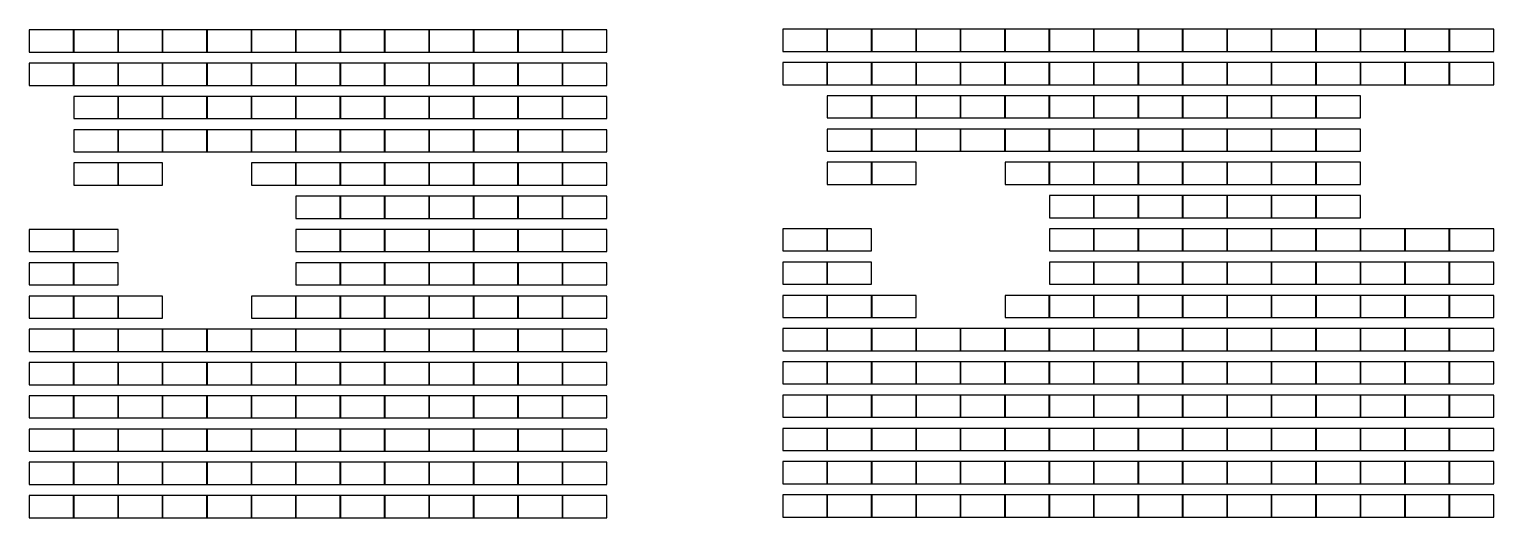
# Model space of a CAD drawing. Header units: inches. Extents: x 13940 to 21108, y 1125 to 4857.
# Drawn here: x 15955 to 18501, y 3161 to 4010 of the extents above; entities that cross this region are included whole.
import ezdxf

# ---------------------------------------------------------------- set-up
doc = ezdxf.new("R2010")
doc.units = ezdxf.units.IN
doc.header["$MEASUREMENT"] = 0
doc.layers.add('Panels', color=5, linetype='Continuous')

msp = doc.modelspace()

# ---------------------------------------------------------------- linework, layer by layer
at = {"layer": 'Panels', "color": 7, "true_color": 0xffffff, "elevation": -25.3}
for points in [[(15955, 3969.8), (16032, 3969.8), (16032, 4008.3), (15955, 4008.3)], [(16032.2, 3969.8), (16109.2, 3969.8), (16109.2, 4008.3), (16032.2, 4008.3)], [(16109.5, 3969.8), (16186.5, 3969.8), (16186.5, 4008.3), (16109.5, 4008.3)], [(16186.7, 3969.8), (16263.7, 3969.8), (16263.7, 4008.3), (16186.7, 4008.3)], [(16264, 3969.8), (16341, 3969.8), (16341, 4008.3), (16264, 4008.3)], [(16341.2, 3969.8), (16418.2, 3969.8), (16418.2, 4008.3), (16341.2, 4008.3)], [(16418.5, 3969.8), (16495.5, 3969.8), (16495.5, 4008.3), (16418.5, 4008.3)], [(16495.7, 3969.8), (16572.7, 3969.8), (16572.7, 4008.3), (16495.7, 4008.3)], [(16573, 3969.8), (16650, 3969.8), (16650, 4008.3), (16573, 4008.3)], [(16650.2, 3969.8), (16727.2, 3969.8), (16727.2, 4008.3), (16650.2, 4008.3)], [(16727.5, 3969.8), (16804.5, 3969.8), (16804.5, 4008.3), (16727.5, 4008.3)], [(16804.7, 3969.8), (16881.7, 3969.8), (16881.7, 4008.3), (16804.7, 4008.3)], [(16882, 3969.8), (16959, 3969.8), (16959, 4008.3), (16882, 4008.3)], [(17264.9, 3971), (17341.9, 3971), (17341.9, 4009.5), (17264.9, 4009.5)], [(17342.1, 3971), (17419.1, 3971), (17419.1, 4009.5), (17342.1, 4009.5)], [(17419.4, 3971), (17496.4, 3971), (17496.4, 4009.5), (17419.4, 4009.5)], [(17496.6, 3971), (17573.6, 3971), (17573.6, 4009.5), (17496.6, 4009.5)], [(17573.9, 3971), (17650.9, 3971), (17650.9, 4009.5), (17573.9, 4009.5)], [(17651.1, 3971), (17728.1, 3971), (17728.1, 4009.5), (17651.1, 4009.5)], [(17728.4, 3971), (17805.4, 3971), (17805.4, 4009.5), (17728.4, 4009.5)], [(17805.6, 3971), (17882.6, 3971), (17882.6, 4009.5), (17805.6, 4009.5)], [(17882.9, 3971), (17959.9, 3971), (17959.9, 4009.5), (17882.9, 4009.5)], [(17960.1, 3971), (18037.1, 3971), (18037.1, 4009.5), (17960.1, 4009.5)], [(18037.4, 3971), (18114.4, 3971), (18114.4, 4009.5), (18037.4, 4009.5)], [(18114.6, 3971), (18191.6, 3971), (18191.6, 4009.5), (18114.6, 4009.5)], [(18191.9, 3971), (18268.9, 3971), (18268.9, 4009.5), (18191.9, 4009.5)], [(18269.1, 3971), (18346.1, 3971), (18346.1, 4009.5), (18269.1, 4009.5)], [(18346.4, 3971), (18423.4, 3971), (18423.4, 4009.5), (18346.4, 4009.5)], [(18423.6, 3971), (18500.6, 3971), (18500.6, 4009.5), (18423.6, 4009.5)], [(15955, 3912), (16032, 3912), (16032, 3950.5), (15955, 3950.5)], [(16032.2, 3912), (16109.2, 3912), (16109.2, 3950.5), (16032.2, 3950.5)], [(16109.5, 3912), (16186.5, 3912), (16186.5, 3950.5), (16109.5, 3950.5)], [(16186.7, 3912), (16263.7, 3912), (16263.7, 3950.5), (16186.7, 3950.5)], [(16264, 3912), (16341, 3912), (16341, 3950.5), (16264, 3950.5)], [(16341.2, 3912), (16418.2, 3912), (16418.2, 3950.5), (16341.2, 3950.5)], [(16418.5, 3912), (16495.5, 3912), (16495.5, 3950.5), (16418.5, 3950.5)], [(16495.7, 3912), (16572.7, 3912), (16572.7, 3950.5), (16495.7, 3950.5)], [(16573, 3912), (16650, 3912), (16650, 3950.5), (16573, 3950.5)], [(16650.2, 3912), (16727.2, 3912), (16727.2, 3950.5), (16650.2, 3950.5)], [(16727.5, 3912), (16804.5, 3912), (16804.5, 3950.5), (16727.5, 3950.5)], [(16804.7, 3912), (16881.7, 3912), (16881.7, 3950.5), (16804.7, 3950.5)], [(16882, 3912), (16959, 3912), (16959, 3950.5), (16882, 3950.5)], [(17264.9, 3913.2), (17341.9, 3913.2), (17341.9, 3951.7), (17264.9, 3951.7)], [(17342.1, 3913.2), (17419.1, 3913.2), (17419.1, 3951.7), (17342.1, 3951.7)], [(17419.4, 3913.2), (17496.4, 3913.2), (17496.4, 3951.7), (17419.4, 3951.7)], [(17496.6, 3913.2), (17573.6, 3913.2), (17573.6, 3951.7), (17496.6, 3951.7)], [(17573.9, 3913.2), (17650.9, 3913.2), (17650.9, 3951.7), (17573.9, 3951.7)], [(17651.1, 3913.2), (17728.1, 3913.2), (17728.1, 3951.7), (17651.1, 3951.7)], [(17728.4, 3913.2), (17805.4, 3913.2), (17805.4, 3951.7), (17728.4, 3951.7)], [(17805.6, 3913.2), (17882.6, 3913.2), (17882.6, 3951.7), (17805.6, 3951.7)], [(17882.9, 3913.2), (17959.9, 3913.2), (17959.9, 3951.7), (17882.9, 3951.7)], [(17960.1, 3913.2), (18037.1, 3913.2), (18037.1, 3951.7), (17960.1, 3951.7)], [(18037.4, 3913.2), (18114.4, 3913.2), (18114.4, 3951.7), (18037.4, 3951.7)], [(18114.6, 3913.2), (18191.6, 3913.2), (18191.6, 3951.7), (18114.6, 3951.7)], [(18191.9, 3913.2), (18268.9, 3913.2), (18268.9, 3951.7), (18191.9, 3951.7)], [(18269.1, 3913.2), (18346.1, 3913.2), (18346.1, 3951.7), (18269.1, 3951.7)], [(18346.4, 3913.2), (18423.4, 3913.2), (18423.4, 3951.7), (18346.4, 3951.7)], [(18423.6, 3913.2), (18500.6, 3913.2), (18500.6, 3951.7), (18423.6, 3951.7)], [(16032.2, 3854.2), (16109.2, 3854.2), (16109.2, 3892.7), (16032.2, 3892.7)], [(16109.5, 3854.2), (16186.5, 3854.2), (16186.5, 3892.7), (16109.5, 3892.7)], [(16186.7, 3854.2), (16263.7, 3854.2), (16263.7, 3892.7), (16186.7, 3892.7)], [(16264, 3854.2), (16341, 3854.2), (16341, 3892.7), (16264, 3892.7)], [(16341.2, 3854.2), (16418.2, 3854.2), (16418.2, 3892.7), (16341.2, 3892.7)], [(16418.5, 3854.2), (16495.5, 3854.2), (16495.5, 3892.7), (16418.5, 3892.7)], [(16495.7, 3854.2), (16572.7, 3854.2), (16572.7, 3892.7), (16495.7, 3892.7)], [(16573, 3854.2), (16650, 3854.2), (16650, 3892.7), (16573, 3892.7)], [(16650.2, 3854.2), (16727.2, 3854.2), (16727.2, 3892.7), (16650.2, 3892.7)], [(16727.5, 3854.2), (16804.5, 3854.2), (16804.5, 3892.7), (16727.5, 3892.7)], [(16804.7, 3854.2), (16881.7, 3854.2), (16881.7, 3892.7), (16804.7, 3892.7)], [(16882, 3854.2), (16959, 3854.2), (16959, 3892.7), (16882, 3892.7)], [(17342.1, 3855.4), (17419.1, 3855.4), (17419.1, 3893.9), (17342.1, 3893.9)], [(17419.4, 3855.4), (17496.4, 3855.4), (17496.4, 3893.9), (17419.4, 3893.9)], [(17496.6, 3855.4), (17573.6, 3855.4), (17573.6, 3893.9), (17496.6, 3893.9)], [(17573.9, 3855.4), (17650.9, 3855.4), (17650.9, 3893.9), (17573.9, 3893.9)], [(17651.1, 3855.4), (17728.1, 3855.4), (17728.1, 3893.9), (17651.1, 3893.9)], [(17728.4, 3855.4), (17805.4, 3855.4), (17805.4, 3893.9), (17728.4, 3893.9)], [(17805.6, 3855.4), (17882.6, 3855.4), (17882.6, 3893.9), (17805.6, 3893.9)], [(17882.9, 3855.4), (17959.9, 3855.4), (17959.9, 3893.9), (17882.9, 3893.9)], [(17960.1, 3855.4), (18037.1, 3855.4), (18037.1, 3893.9), (17960.1, 3893.9)], [(18037.4, 3855.4), (18114.4, 3855.4), (18114.4, 3893.9), (18037.4, 3893.9)], [(18114.6, 3855.4), (18191.6, 3855.4), (18191.6, 3893.9), (18114.6, 3893.9)], [(18191.9, 3855.4), (18268.9, 3855.4), (18268.9, 3893.9), (18191.9, 3893.9)], [(16032.2, 3796.4), (16109.2, 3796.4), (16109.2, 3834.9), (16032.2, 3834.9)], [(16109.5, 3796.4), (16186.5, 3796.4), (16186.5, 3834.9), (16109.5, 3834.9)], [(16186.7, 3796.4), (16263.7, 3796.4), (16263.7, 3834.9), (16186.7, 3834.9)], [(16264, 3796.4), (16341, 3796.4), (16341, 3834.9), (16264, 3834.9)], [(16341.2, 3796.4), (16418.2, 3796.4), (16418.2, 3834.9), (16341.2, 3834.9)], [(16418.5, 3796.4), (16495.5, 3796.4), (16495.5, 3834.9), (16418.5, 3834.9)], [(16495.7, 3796.4), (16572.7, 3796.4), (16572.7, 3834.9), (16495.7, 3834.9)], [(16573, 3796.4), (16650, 3796.4), (16650, 3834.9), (16573, 3834.9)], [(16650.2, 3796.4), (16727.2, 3796.4), (16727.2, 3834.9), (16650.2, 3834.9)], [(16727.5, 3796.4), (16804.5, 3796.4), (16804.5, 3834.9), (16727.5, 3834.9)], [(16804.7, 3796.4), (16881.7, 3796.4), (16881.7, 3834.9), (16804.7, 3834.9)], [(16882, 3796.4), (16959, 3796.4), (16959, 3834.9), (16882, 3834.9)], [(17342.1, 3797.6), (17419.1, 3797.6), (17419.1, 3836.1), (17342.1, 3836.1)], [(17419.4, 3797.6), (17496.4, 3797.6), (17496.4, 3836.1), (17419.4, 3836.1)], [(17496.6, 3797.6), (17573.6, 3797.6), (17573.6, 3836.1), (17496.6, 3836.1)], [(17573.9, 3797.6), (17650.9, 3797.6), (17650.9, 3836.1), (17573.9, 3836.1)], [(17651.1, 3797.6), (17728.1, 3797.6), (17728.1, 3836.1), (17651.1, 3836.1)], [(17728.4, 3797.6), (17805.4, 3797.6), (17805.4, 3836.1), (17728.4, 3836.1)], [(17805.6, 3797.6), (17882.6, 3797.6), (17882.6, 3836.1), (17805.6, 3836.1)], [(17882.9, 3797.6), (17959.9, 3797.6), (17959.9, 3836.1), (17882.9, 3836.1)], [(17960.1, 3797.6), (18037.1, 3797.6), (18037.1, 3836.1), (17960.1, 3836.1)], [(18037.4, 3797.6), (18114.4, 3797.6), (18114.4, 3836.1), (18037.4, 3836.1)], [(18114.6, 3797.6), (18191.6, 3797.6), (18191.6, 3836.1), (18114.6, 3836.1)], [(18191.9, 3797.6), (18268.9, 3797.6), (18268.9, 3836.1), (18191.9, 3836.1)], [(16032.2, 3738.6), (16109.2, 3738.6), (16109.2, 3777.1), (16032.2, 3777.1)], [(16109.5, 3738.6), (16186.5, 3738.6), (16186.5, 3777.1), (16109.5, 3777.1)], [(16341.2, 3738.6), (16418.2, 3738.6), (16418.2, 3777.1), (16341.2, 3777.1)], [(16418.5, 3738.6), (16495.5, 3738.6), (16495.5, 3777.1), (16418.5, 3777.1)], [(16495.7, 3738.6), (16572.7, 3738.6), (16572.7, 3777.1), (16495.7, 3777.1)], [(16573, 3738.6), (16650, 3738.6), (16650, 3777.1), (16573, 3777.1)], [(16650.2, 3738.6), (16727.2, 3738.6), (16727.2, 3777.1), (16650.2, 3777.1)], [(16727.5, 3738.6), (16804.5, 3738.6), (16804.5, 3777.1), (16727.5, 3777.1)], [(16804.7, 3738.6), (16881.7, 3738.6), (16881.7, 3777.1), (16804.7, 3777.1)], [(16882, 3738.6), (16959, 3738.6), (16959, 3777.1), (16882, 3777.1)], [(17342.1, 3739.8), (17419.1, 3739.8), (17419.1, 3778.3), (17342.1, 3778.3)], [(17419.4, 3739.8), (17496.4, 3739.8), (17496.4, 3778.3), (17419.4, 3778.3)], [(17651.1, 3739.8), (17728.1, 3739.8), (17728.1, 3778.3), (17651.1, 3778.3)], [(17728.4, 3739.8), (17805.4, 3739.8), (17805.4, 3778.3), (17728.4, 3778.3)], [(17805.6, 3739.8), (17882.6, 3739.8), (17882.6, 3778.3), (17805.6, 3778.3)], [(17882.9, 3739.8), (17959.9, 3739.8), (17959.9, 3778.3), (17882.9, 3778.3)], [(17960.1, 3739.8), (18037.1, 3739.8), (18037.1, 3778.3), (17960.1, 3778.3)], [(18037.4, 3739.8), (18114.4, 3739.8), (18114.4, 3778.3), (18037.4, 3778.3)], [(18114.6, 3739.8), (18191.6, 3739.8), (18191.6, 3778.3), (18114.6, 3778.3)], [(18191.9, 3739.8), (18268.9, 3739.8), (18268.9, 3778.3), (18191.9, 3778.3)], [(16418.5, 3680.8), (16495.5, 3680.8), (16495.5, 3719.3), (16418.5, 3719.3)], [(16495.7, 3680.8), (16572.7, 3680.8), (16572.7, 3719.3), (16495.7, 3719.3)], [(16573, 3680.8), (16650, 3680.8), (16650, 3719.3), (16573, 3719.3)], [(16650.2, 3680.8), (16727.2, 3680.8), (16727.2, 3719.3), (16650.2, 3719.3)], [(16727.5, 3680.8), (16804.5, 3680.8), (16804.5, 3719.3), (16727.5, 3719.3)], [(16804.7, 3680.8), (16881.7, 3680.8), (16881.7, 3719.3), (16804.7, 3719.3)], [(16882, 3680.8), (16959, 3680.8), (16959, 3719.3), (16882, 3719.3)], [(17728.4, 3682), (17805.4, 3682), (17805.4, 3720.5), (17728.4, 3720.5)], [(17805.6, 3682), (17882.6, 3682), (17882.6, 3720.5), (17805.6, 3720.5)], [(17882.9, 3682), (17959.9, 3682), (17959.9, 3720.5), (17882.9, 3720.5)], [(17960.1, 3682), (18037.1, 3682), (18037.1, 3720.5), (17960.1, 3720.5)], [(18037.4, 3682), (18114.4, 3682), (18114.4, 3720.5), (18037.4, 3720.5)], [(18114.6, 3682), (18191.6, 3682), (18191.6, 3720.5), (18114.6, 3720.5)], [(18191.9, 3682), (18268.9, 3682), (18268.9, 3720.5), (18191.9, 3720.5)], [(15955, 3623), (16032, 3623), (16032, 3661.4), (15955, 3661.4)], [(16032.2, 3623), (16109.2, 3623), (16109.2, 3661.4), (16032.2, 3661.4)], [(16418.5, 3623), (16495.5, 3623), (16495.5, 3661.4), (16418.5, 3661.4)], [(16495.7, 3623), (16572.7, 3623), (16572.7, 3661.4), (16495.7, 3661.4)], [(16573, 3623), (16650, 3623), (16650, 3661.4), (16573, 3661.4)], [(16650.2, 3623), (16727.2, 3623), (16727.2, 3661.4), (16650.2, 3661.4)], [(16727.5, 3623), (16804.5, 3623), (16804.5, 3661.4), (16727.5, 3661.4)], [(16804.7, 3623), (16881.7, 3623), (16881.7, 3661.4), (16804.7, 3661.4)], [(16882, 3623), (16959, 3623), (16959, 3661.4), (16882, 3661.4)], [(17264.9, 3624.2), (17341.9, 3624.2), (17341.9, 3662.7), (17264.9, 3662.7)], [(17342.1, 3624.2), (17419.1, 3624.2), (17419.1, 3662.7), (17342.1, 3662.7)], [(17728.4, 3624.2), (17805.4, 3624.2), (17805.4, 3662.7), (17728.4, 3662.7)], [(17805.6, 3624.2), (17882.6, 3624.2), (17882.6, 3662.7), (17805.6, 3662.7)], [(17882.9, 3624.2), (17959.9, 3624.2), (17959.9, 3662.7), (17882.9, 3662.7)], [(17960.1, 3624.2), (18037.1, 3624.2), (18037.1, 3662.7), (17960.1, 3662.7)], [(18037.4, 3624.2), (18114.4, 3624.2), (18114.4, 3662.7), (18037.4, 3662.7)], [(18114.6, 3624.2), (18191.6, 3624.2), (18191.6, 3662.7), (18114.6, 3662.7)], [(18191.9, 3624.2), (18268.9, 3624.2), (18268.9, 3662.7), (18191.9, 3662.7)], [(18269.1, 3624.2), (18346.1, 3624.2), (18346.1, 3662.7), (18269.1, 3662.7)], [(18346.4, 3624.2), (18423.4, 3624.2), (18423.4, 3662.7), (18346.4, 3662.7)], [(18423.6, 3624.2), (18500.6, 3624.2), (18500.6, 3662.7), (18423.6, 3662.7)], [(15955, 3565.2), (16032, 3565.2), (16032, 3603.6), (15955, 3603.6)], [(16032.2, 3565.2), (16109.2, 3565.2), (16109.2, 3603.6), (16032.2, 3603.6)], [(16418.5, 3565.2), (16495.5, 3565.2), (16495.5, 3603.6), (16418.5, 3603.6)], [(16495.7, 3565.2), (16572.7, 3565.2), (16572.7, 3603.6), (16495.7, 3603.6)], [(16573, 3565.2), (16650, 3565.2), (16650, 3603.6), (16573, 3603.6)], [(16650.2, 3565.2), (16727.2, 3565.2), (16727.2, 3603.6), (16650.2, 3603.6)], [(16727.5, 3565.2), (16804.5, 3565.2), (16804.5, 3603.6), (16727.5, 3603.6)], [(16804.7, 3565.2), (16881.7, 3565.2), (16881.7, 3603.6), (16804.7, 3603.6)], [(16882, 3565.2), (16959, 3565.2), (16959, 3603.6), (16882, 3603.6)], [(17264.9, 3566.4), (17341.9, 3566.4), (17341.9, 3604.9), (17264.9, 3604.9)], [(17342.1, 3566.4), (17419.1, 3566.4), (17419.1, 3604.9), (17342.1, 3604.9)], [(17728.4, 3566.4), (17805.4, 3566.4), (17805.4, 3604.9), (17728.4, 3604.9)], [(17805.6, 3566.4), (17882.6, 3566.4), (17882.6, 3604.9), (17805.6, 3604.9)], [(17882.9, 3566.4), (17959.9, 3566.4), (17959.9, 3604.9), (17882.9, 3604.9)], [(17960.1, 3566.4), (18037.1, 3566.4), (18037.1, 3604.9), (17960.1, 3604.9)], [(18037.4, 3566.4), (18114.4, 3566.4), (18114.4, 3604.9), (18037.4, 3604.9)], [(18114.6, 3566.4), (18191.6, 3566.4), (18191.6, 3604.9), (18114.6, 3604.9)], [(18191.9, 3566.4), (18268.9, 3566.4), (18268.9, 3604.9), (18191.9, 3604.9)], [(18269.1, 3566.4), (18346.1, 3566.4), (18346.1, 3604.9), (18269.1, 3604.9)], [(18346.4, 3566.4), (18423.4, 3566.4), (18423.4, 3604.9), (18346.4, 3604.9)], [(18423.6, 3566.4), (18500.6, 3566.4), (18500.6, 3604.9), (18423.6, 3604.9)], [(15955, 3507.4), (16032, 3507.4), (16032, 3545.8), (15955, 3545.8)], [(16032.2, 3507.4), (16109.2, 3507.4), (16109.2, 3545.8), (16032.2, 3545.8)], [(16109.5, 3507.4), (16186.5, 3507.4), (16186.5, 3545.8), (16109.5, 3545.8)], [(16341.2, 3507.4), (16418.2, 3507.4), (16418.2, 3545.8), (16341.2, 3545.8)], [(16418.5, 3507.4), (16495.5, 3507.4), (16495.5, 3545.8), (16418.5, 3545.8)], [(16495.7, 3507.4), (16572.7, 3507.4), (16572.7, 3545.8), (16495.7, 3545.8)], [(16573, 3507.4), (16650, 3507.4), (16650, 3545.8), (16573, 3545.8)], [(16650.2, 3507.4), (16727.2, 3507.4), (16727.2, 3545.8), (16650.2, 3545.8)], [(16727.5, 3507.4), (16804.5, 3507.4), (16804.5, 3545.8), (16727.5, 3545.8)], [(16804.7, 3507.4), (16881.7, 3507.4), (16881.7, 3545.8), (16804.7, 3545.8)], [(16882, 3507.4), (16959, 3507.4), (16959, 3545.8), (16882, 3545.8)], [(17264.9, 3508.6), (17341.9, 3508.6), (17341.9, 3547), (17264.9, 3547)], [(17342.1, 3508.6), (17419.1, 3508.6), (17419.1, 3547), (17342.1, 3547)], [(17419.4, 3508.6), (17496.4, 3508.6), (17496.4, 3547), (17419.4, 3547)], [(17651.1, 3508.6), (17728.1, 3508.6), (17728.1, 3547), (17651.1, 3547)], [(17728.4, 3508.6), (17805.4, 3508.6), (17805.4, 3547), (17728.4, 3547)], [(17805.6, 3508.6), (17882.6, 3508.6), (17882.6, 3547), (17805.6, 3547)], [(17882.9, 3508.6), (17959.9, 3508.6), (17959.9, 3547), (17882.9, 3547)], [(17960.1, 3508.6), (18037.1, 3508.6), (18037.1, 3547), (17960.1, 3547)], [(18037.4, 3508.6), (18114.4, 3508.6), (18114.4, 3547), (18037.4, 3547)], [(18114.6, 3508.6), (18191.6, 3508.6), (18191.6, 3547), (18114.6, 3547)], [(18191.9, 3508.6), (18268.9, 3508.6), (18268.9, 3547), (18191.9, 3547)], [(18269.1, 3508.6), (18346.1, 3508.6), (18346.1, 3547), (18269.1, 3547)], [(18346.4, 3508.6), (18423.4, 3508.6), (18423.4, 3547), (18346.4, 3547)], [(18423.6, 3508.6), (18500.6, 3508.6), (18500.6, 3547), (18423.6, 3547)], [(15955, 3449.6), (16032, 3449.6), (16032, 3488), (15955, 3488)], [(16032.2, 3449.6), (16109.2, 3449.6), (16109.2, 3488), (16032.2, 3488)], [(16109.5, 3449.6), (16186.5, 3449.6), (16186.5, 3488), (16109.5, 3488)], [(16186.7, 3449.6), (16263.7, 3449.6), (16263.7, 3488), (16186.7, 3488)], [(16264, 3449.6), (16341, 3449.6), (16341, 3488), (16264, 3488)], [(16341.2, 3449.6), (16418.2, 3449.6), (16418.2, 3488), (16341.2, 3488)], [(16418.5, 3449.6), (16495.5, 3449.6), (16495.5, 3488), (16418.5, 3488)], [(16495.7, 3449.6), (16572.7, 3449.6), (16572.7, 3488), (16495.7, 3488)], [(16573, 3449.6), (16650, 3449.6), (16650, 3488), (16573, 3488)], [(16650.2, 3449.6), (16727.2, 3449.6), (16727.2, 3488), (16650.2, 3488)], [(16727.5, 3449.6), (16804.5, 3449.6), (16804.5, 3488), (16727.5, 3488)], [(16804.7, 3449.6), (16881.7, 3449.6), (16881.7, 3488), (16804.7, 3488)], [(16882, 3449.6), (16959, 3449.6), (16959, 3488), (16882, 3488)], [(17264.9, 3450.8), (17341.9, 3450.8), (17341.9, 3489.2), (17264.9, 3489.2)], [(17342.1, 3450.8), (17419.1, 3450.8), (17419.1, 3489.2), (17342.1, 3489.2)], [(17419.4, 3450.8), (17496.4, 3450.8), (17496.4, 3489.2), (17419.4, 3489.2)], [(17496.6, 3450.8), (17573.6, 3450.8), (17573.6, 3489.2), (17496.6, 3489.2)], [(17573.9, 3450.8), (17650.9, 3450.8), (17650.9, 3489.2), (17573.9, 3489.2)], [(17651.1, 3450.8), (17728.1, 3450.8), (17728.1, 3489.2), (17651.1, 3489.2)], [(17728.4, 3450.8), (17805.4, 3450.8), (17805.4, 3489.2), (17728.4, 3489.2)], [(17805.6, 3450.8), (17882.6, 3450.8), (17882.6, 3489.2), (17805.6, 3489.2)], [(17882.9, 3450.8), (17959.9, 3450.8), (17959.9, 3489.2), (17882.9, 3489.2)], [(17960.1, 3450.8), (18037.1, 3450.8), (18037.1, 3489.2), (17960.1, 3489.2)], [(18037.4, 3450.8), (18114.4, 3450.8), (18114.4, 3489.2), (18037.4, 3489.2)], [(18114.6, 3450.8), (18191.6, 3450.8), (18191.6, 3489.2), (18114.6, 3489.2)], [(18191.9, 3450.8), (18268.9, 3450.8), (18268.9, 3489.2), (18191.9, 3489.2)], [(18269.1, 3450.8), (18346.1, 3450.8), (18346.1, 3489.2), (18269.1, 3489.2)], [(18346.4, 3450.8), (18423.4, 3450.8), (18423.4, 3489.2), (18346.4, 3489.2)], [(18423.6, 3450.8), (18500.6, 3450.8), (18500.6, 3489.2), (18423.6, 3489.2)], [(15955, 3391.7), (16032, 3391.7), (16032, 3430.2), (15955, 3430.2)], [(16032.2, 3391.7), (16109.2, 3391.7), (16109.2, 3430.2), (16032.2, 3430.2)], [(16109.5, 3391.7), (16186.5, 3391.7), (16186.5, 3430.2), (16109.5, 3430.2)], [(16186.7, 3391.7), (16263.7, 3391.7), (16263.7, 3430.2), (16186.7, 3430.2)], [(16264, 3391.7), (16341, 3391.7), (16341, 3430.2), (16264, 3430.2)], [(16341.2, 3391.7), (16418.2, 3391.7), (16418.2, 3430.2), (16341.2, 3430.2)], [(16418.5, 3391.7), (16495.5, 3391.7), (16495.5, 3430.2), (16418.5, 3430.2)], [(16495.7, 3391.7), (16572.7, 3391.7), (16572.7, 3430.2), (16495.7, 3430.2)], [(16573, 3391.7), (16650, 3391.7), (16650, 3430.2), (16573, 3430.2)], [(16650.2, 3391.7), (16727.2, 3391.7), (16727.2, 3430.2), (16650.2, 3430.2)], [(16727.5, 3391.7), (16804.5, 3391.7), (16804.5, 3430.2), (16727.5, 3430.2)], [(16804.7, 3391.7), (16881.7, 3391.7), (16881.7, 3430.2), (16804.7, 3430.2)], [(16882, 3391.7), (16959, 3391.7), (16959, 3430.2), (16882, 3430.2)], [(17264.9, 3393), (17341.9, 3393), (17341.9, 3431.4), (17264.9, 3431.4)], [(17342.1, 3393), (17419.1, 3393), (17419.1, 3431.4), (17342.1, 3431.4)], [(17419.4, 3393), (17496.4, 3393), (17496.4, 3431.4), (17419.4, 3431.4)], [(17496.6, 3393), (17573.6, 3393), (17573.6, 3431.4), (17496.6, 3431.4)], [(17573.9, 3393), (17650.9, 3393), (17650.9, 3431.4), (17573.9, 3431.4)], [(17651.1, 3393), (17728.1, 3393), (17728.1, 3431.4), (17651.1, 3431.4)], [(17728.4, 3393), (17805.4, 3393), (17805.4, 3431.4), (17728.4, 3431.4)], [(17805.6, 3393), (17882.6, 3393), (17882.6, 3431.4), (17805.6, 3431.4)], [(17882.9, 3393), (17959.9, 3393), (17959.9, 3431.4), (17882.9, 3431.4)], [(17960.1, 3393), (18037.1, 3393), (18037.1, 3431.4), (17960.1, 3431.4)], [(18037.4, 3393), (18114.4, 3393), (18114.4, 3431.4), (18037.4, 3431.4)], [(18114.6, 3393), (18191.6, 3393), (18191.6, 3431.4), (18114.6, 3431.4)], [(18191.9, 3393), (18268.9, 3393), (18268.9, 3431.4), (18191.9, 3431.4)], [(18269.1, 3393), (18346.1, 3393), (18346.1, 3431.4), (18269.1, 3431.4)], [(18346.4, 3393), (18423.4, 3393), (18423.4, 3431.4), (18346.4, 3431.4)], [(18423.6, 3393), (18500.6, 3393), (18500.6, 3431.4), (18423.6, 3431.4)], [(15955, 3333.9), (16032, 3333.9), (16032, 3372.4), (15955, 3372.4)], [(16032.2, 3333.9), (16109.2, 3333.9), (16109.2, 3372.4), (16032.2, 3372.4)], [(16109.5, 3333.9), (16186.5, 3333.9), (16186.5, 3372.4), (16109.5, 3372.4)], [(16186.7, 3333.9), (16263.7, 3333.9), (16263.7, 3372.4), (16186.7, 3372.4)], [(16264, 3333.9), (16341, 3333.9), (16341, 3372.4), (16264, 3372.4)], [(16341.2, 3333.9), (16418.2, 3333.9), (16418.2, 3372.4), (16341.2, 3372.4)], [(16418.5, 3333.9), (16495.5, 3333.9), (16495.5, 3372.4), (16418.5, 3372.4)], [(16495.7, 3333.9), (16572.7, 3333.9), (16572.7, 3372.4), (16495.7, 3372.4)], [(16573, 3333.9), (16650, 3333.9), (16650, 3372.4), (16573, 3372.4)], [(16650.2, 3333.9), (16727.2, 3333.9), (16727.2, 3372.4), (16650.2, 3372.4)], [(16727.5, 3333.9), (16804.5, 3333.9), (16804.5, 3372.4), (16727.5, 3372.4)], [(16804.7, 3333.9), (16881.7, 3333.9), (16881.7, 3372.4), (16804.7, 3372.4)], [(16882, 3333.9), (16959, 3333.9), (16959, 3372.4), (16882, 3372.4)], [(17264.9, 3335.2), (17341.9, 3335.2), (17341.9, 3373.6), (17264.9, 3373.6)], [(17342.1, 3335.2), (17419.1, 3335.2), (17419.1, 3373.6), (17342.1, 3373.6)], [(17419.4, 3335.2), (17496.4, 3335.2), (17496.4, 3373.6), (17419.4, 3373.6)], [(17496.6, 3335.2), (17573.6, 3335.2), (17573.6, 3373.6), (17496.6, 3373.6)], [(17573.9, 3335.2), (17650.9, 3335.2), (17650.9, 3373.6), (17573.9, 3373.6)], [(17651.1, 3335.2), (17728.1, 3335.2), (17728.1, 3373.6), (17651.1, 3373.6)], [(17728.4, 3335.2), (17805.4, 3335.2), (17805.4, 3373.6), (17728.4, 3373.6)], [(17805.6, 3335.2), (17882.6, 3335.2), (17882.6, 3373.6), (17805.6, 3373.6)], [(17882.9, 3335.2), (17959.9, 3335.2), (17959.9, 3373.6), (17882.9, 3373.6)], [(17960.1, 3335.2), (18037.1, 3335.2), (18037.1, 3373.6), (17960.1, 3373.6)], [(18037.4, 3335.2), (18114.4, 3335.2), (18114.4, 3373.6), (18037.4, 3373.6)], [(18114.6, 3335.2), (18191.6, 3335.2), (18191.6, 3373.6), (18114.6, 3373.6)], [(18191.9, 3335.2), (18268.9, 3335.2), (18268.9, 3373.6), (18191.9, 3373.6)], [(18269.1, 3335.2), (18346.1, 3335.2), (18346.1, 3373.6), (18269.1, 3373.6)], [(18346.4, 3335.2), (18423.4, 3335.2), (18423.4, 3373.6), (18346.4, 3373.6)], [(18423.6, 3335.2), (18500.6, 3335.2), (18500.6, 3373.6), (18423.6, 3373.6)], [(15955, 3276.1), (16032, 3276.1), (16032, 3314.6), (15955, 3314.6)], [(16032.2, 3276.1), (16109.2, 3276.1), (16109.2, 3314.6), (16032.2, 3314.6)], [(16109.5, 3276.1), (16186.5, 3276.1), (16186.5, 3314.6), (16109.5, 3314.6)], [(16186.7, 3276.1), (16263.7, 3276.1), (16263.7, 3314.6), (16186.7, 3314.6)], [(16264, 3276.1), (16341, 3276.1), (16341, 3314.6), (16264, 3314.6)], [(16341.2, 3276.1), (16418.2, 3276.1), (16418.2, 3314.6), (16341.2, 3314.6)], [(16418.5, 3276.1), (16495.5, 3276.1), (16495.5, 3314.6), (16418.5, 3314.6)], [(16495.7, 3276.1), (16572.7, 3276.1), (16572.7, 3314.6), (16495.7, 3314.6)], [(16573, 3276.1), (16650, 3276.1), (16650, 3314.6), (16573, 3314.6)], [(16650.2, 3276.1), (16727.2, 3276.1), (16727.2, 3314.6), (16650.2, 3314.6)], [(16727.5, 3276.1), (16804.5, 3276.1), (16804.5, 3314.6), (16727.5, 3314.6)], [(16804.7, 3276.1), (16881.7, 3276.1), (16881.7, 3314.6), (16804.7, 3314.6)], [(16882, 3276.1), (16959, 3276.1), (16959, 3314.6), (16882, 3314.6)], [(17264.9, 3277.4), (17341.9, 3277.4), (17341.9, 3315.8), (17264.9, 3315.8)], [(17342.1, 3277.4), (17419.1, 3277.4), (17419.1, 3315.8), (17342.1, 3315.8)], [(17419.4, 3277.4), (17496.4, 3277.4), (17496.4, 3315.8), (17419.4, 3315.8)], [(17496.6, 3277.4), (17573.6, 3277.4), (17573.6, 3315.8), (17496.6, 3315.8)], [(17573.9, 3277.4), (17650.9, 3277.4), (17650.9, 3315.8), (17573.9, 3315.8)], [(17651.1, 3277.4), (17728.1, 3277.4), (17728.1, 3315.8), (17651.1, 3315.8)], [(17728.4, 3277.4), (17805.4, 3277.4), (17805.4, 3315.8), (17728.4, 3315.8)], [(17805.6, 3277.4), (17882.6, 3277.4), (17882.6, 3315.8), (17805.6, 3315.8)], [(17882.9, 3277.4), (17959.9, 3277.4), (17959.9, 3315.8), (17882.9, 3315.8)], [(17960.1, 3277.4), (18037.1, 3277.4), (18037.1, 3315.8), (17960.1, 3315.8)], [(18037.4, 3277.4), (18114.4, 3277.4), (18114.4, 3315.8), (18037.4, 3315.8)], [(18114.6, 3277.4), (18191.6, 3277.4), (18191.6, 3315.8), (18114.6, 3315.8)], [(18191.9, 3277.4), (18268.9, 3277.4), (18268.9, 3315.8), (18191.9, 3315.8)], [(18269.1, 3277.4), (18346.1, 3277.4), (18346.1, 3315.8), (18269.1, 3315.8)], [(18346.4, 3277.4), (18423.4, 3277.4), (18423.4, 3315.8), (18346.4, 3315.8)], [(18423.6, 3277.4), (18500.6, 3277.4), (18500.6, 3315.8), (18423.6, 3315.8)], [(15955, 3218.3), (16032, 3218.3), (16032, 3256.8), (15955, 3256.8)], [(16032.2, 3218.3), (16109.2, 3218.3), (16109.2, 3256.8), (16032.2, 3256.8)], [(16109.5, 3218.3), (16186.5, 3218.3), (16186.5, 3256.8), (16109.5, 3256.8)], [(16186.7, 3218.3), (16263.7, 3218.3), (16263.7, 3256.8), (16186.7, 3256.8)], [(16264, 3218.3), (16341, 3218.3), (16341, 3256.8), (16264, 3256.8)], [(16341.2, 3218.3), (16418.2, 3218.3), (16418.2, 3256.8), (16341.2, 3256.8)], [(16418.5, 3218.3), (16495.5, 3218.3), (16495.5, 3256.8), (16418.5, 3256.8)], [(16495.7, 3218.3), (16572.7, 3218.3), (16572.7, 3256.8), (16495.7, 3256.8)], [(16573, 3218.3), (16650, 3218.3), (16650, 3256.8), (16573, 3256.8)], [(16650.2, 3218.3), (16727.2, 3218.3), (16727.2, 3256.8), (16650.2, 3256.8)], [(16727.5, 3218.3), (16804.5, 3218.3), (16804.5, 3256.8), (16727.5, 3256.8)], [(16804.7, 3218.3), (16881.7, 3218.3), (16881.7, 3256.8), (16804.7, 3256.8)], [(16882, 3218.3), (16959, 3218.3), (16959, 3256.8), (16882, 3256.8)], [(17264.9, 3219.5), (17341.9, 3219.5), (17341.9, 3258), (17264.9, 3258)], [(17342.1, 3219.5), (17419.1, 3219.5), (17419.1, 3258), (17342.1, 3258)], [(17419.4, 3219.5), (17496.4, 3219.5), (17496.4, 3258), (17419.4, 3258)], [(17496.6, 3219.5), (17573.6, 3219.5), (17573.6, 3258), (17496.6, 3258)], [(17573.9, 3219.5), (17650.9, 3219.5), (17650.9, 3258), (17573.9, 3258)], [(17651.1, 3219.5), (17728.1, 3219.5), (17728.1, 3258), (17651.1, 3258)], [(17728.4, 3219.5), (17805.4, 3219.5), (17805.4, 3258), (17728.4, 3258)], [(17805.6, 3219.5), (17882.6, 3219.5), (17882.6, 3258), (17805.6, 3258)], [(17882.9, 3219.5), (17959.9, 3219.5), (17959.9, 3258), (17882.9, 3258)], [(17960.1, 3219.5), (18037.1, 3219.5), (18037.1, 3258), (17960.1, 3258)], [(18037.4, 3219.5), (18114.4, 3219.5), (18114.4, 3258), (18037.4, 3258)], [(18114.6, 3219.5), (18191.6, 3219.5), (18191.6, 3258), (18114.6, 3258)], [(18191.9, 3219.5), (18268.9, 3219.5), (18268.9, 3258), (18191.9, 3258)], [(18269.1, 3219.5), (18346.1, 3219.5), (18346.1, 3258), (18269.1, 3258)], [(18346.4, 3219.5), (18423.4, 3219.5), (18423.4, 3258), (18346.4, 3258)], [(18423.6, 3219.5), (18500.6, 3219.5), (18500.6, 3258), (18423.6, 3258)], [(15955, 3160.5), (16032, 3160.5), (16032, 3199), (15955, 3199)], [(16032.2, 3160.5), (16109.2, 3160.5), (16109.2, 3199), (16032.2, 3199)], [(16109.5, 3160.5), (16186.5, 3160.5), (16186.5, 3199), (16109.5, 3199)], [(16186.7, 3160.5), (16263.7, 3160.5), (16263.7, 3199), (16186.7, 3199)], [(16264, 3160.5), (16341, 3160.5), (16341, 3199), (16264, 3199)], [(16341.2, 3160.5), (16418.2, 3160.5), (16418.2, 3199), (16341.2, 3199)], [(16418.5, 3160.5), (16495.5, 3160.5), (16495.5, 3199), (16418.5, 3199)], [(16495.7, 3160.5), (16572.7, 3160.5), (16572.7, 3199), (16495.7, 3199)], [(16573, 3160.5), (16650, 3160.5), (16650, 3199), (16573, 3199)], [(16650.2, 3160.5), (16727.2, 3160.5), (16727.2, 3199), (16650.2, 3199)], [(16727.5, 3160.5), (16804.5, 3160.5), (16804.5, 3199), (16727.5, 3199)], [(16804.7, 3160.5), (16881.7, 3160.5), (16881.7, 3199), (16804.7, 3199)], [(16882, 3160.5), (16959, 3160.5), (16959, 3199), (16882, 3199)], [(17264.9, 3161.7), (17341.9, 3161.7), (17341.9, 3200.2), (17264.9, 3200.2)], [(17342.1, 3161.7), (17419.1, 3161.7), (17419.1, 3200.2), (17342.1, 3200.2)], [(17419.4, 3161.7), (17496.4, 3161.7), (17496.4, 3200.2), (17419.4, 3200.2)], [(17496.6, 3161.7), (17573.6, 3161.7), (17573.6, 3200.2), (17496.6, 3200.2)], [(17573.9, 3161.7), (17650.9, 3161.7), (17650.9, 3200.2), (17573.9, 3200.2)], [(17651.1, 3161.7), (17728.1, 3161.7), (17728.1, 3200.2), (17651.1, 3200.2)], [(17728.4, 3161.7), (17805.4, 3161.7), (17805.4, 3200.2), (17728.4, 3200.2)], [(17805.6, 3161.7), (17882.6, 3161.7), (17882.6, 3200.2), (17805.6, 3200.2)], [(17882.9, 3161.7), (17959.9, 3161.7), (17959.9, 3200.2), (17882.9, 3200.2)], [(17960.1, 3161.7), (18037.1, 3161.7), (18037.1, 3200.2), (17960.1, 3200.2)], [(18037.4, 3161.7), (18114.4, 3161.7), (18114.4, 3200.2), (18037.4, 3200.2)], [(18114.6, 3161.7), (18191.6, 3161.7), (18191.6, 3200.2), (18114.6, 3200.2)], [(18191.9, 3161.7), (18268.9, 3161.7), (18268.9, 3200.2), (18191.9, 3200.2)], [(18269.1, 3161.7), (18346.1, 3161.7), (18346.1, 3200.2), (18269.1, 3200.2)], [(18346.4, 3161.7), (18423.4, 3161.7), (18423.4, 3200.2), (18346.4, 3200.2)], [(18423.6, 3161.7), (18500.6, 3161.7), (18500.6, 3200.2), (18423.6, 3200.2)]]:
    msp.add_lwpolyline(points, close=True, dxfattribs=at)

doc.saveas('drawing.dxf')
